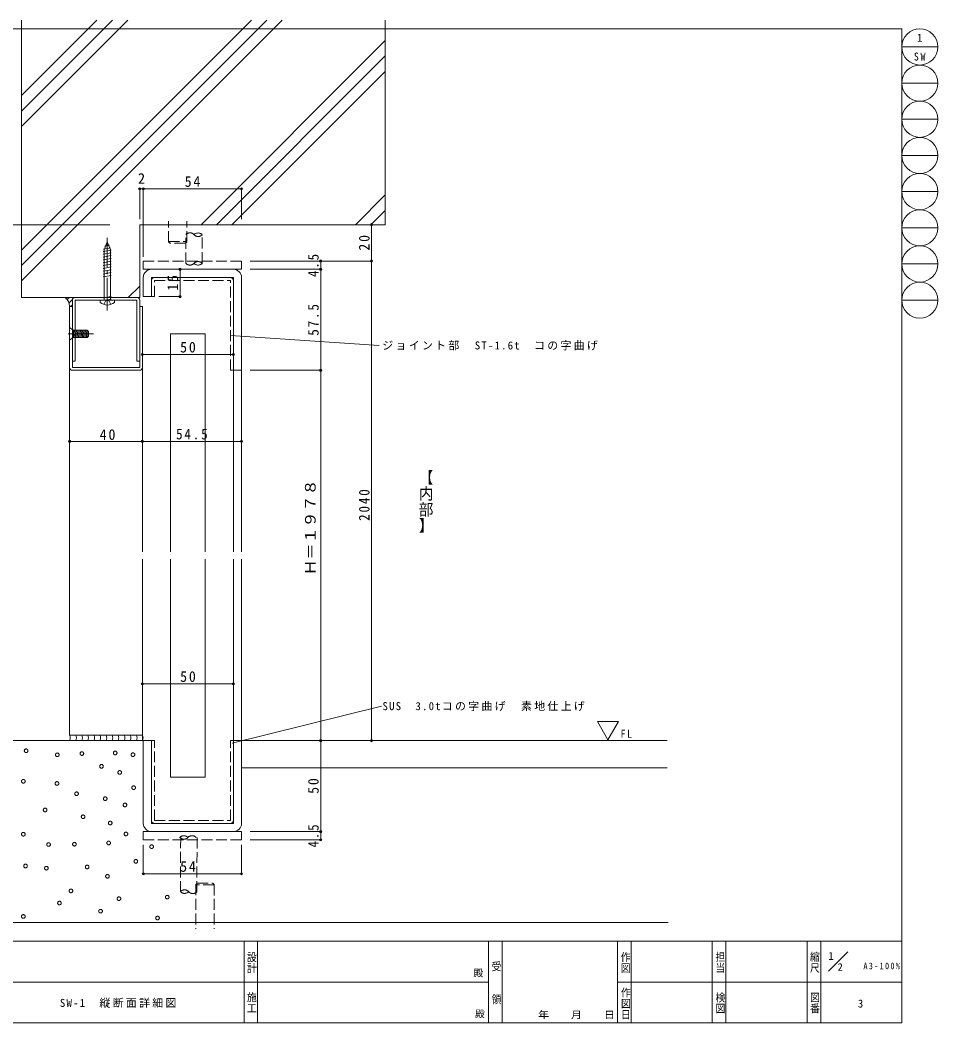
# Model space of a CAD drawing. Units: millimetres on the paper, with parts at other scales. Extents: x -848 to 394, y -812 to -536.
# Drawn here: x 141.5 to 393.8, y -811.7 to -536.1 of the extents above; entities that cross this region are included whole.
import ezdxf
from ezdxf.enums import TextEntityAlignment as Align

# ---------------------------------------------------------------- set-up
doc = ezdxf.new("R2010")
doc.units = ezdxf.units.MM
doc.header["$PDMODE"] = 32
doc.header["$PDSIZE"] = 0.6
for name, pattern in [('CHAIN1', [8, 5, -1, 1, -1]), ('CHAIN2', [12, 9, -1, 1, -1]), ('DASHED3', [4, 3, -1]), ('DOUBLE_CHAIN1', [8.8, 5, -1, 0.6, -0.6, 0.6, -1]), ('LONG_DASHED1', [7, 6, -1])]:
    doc.linetypes.add(name, pattern=pattern)
doc.layers.add('1-9_hojyosen', color=7, linetype='Continuous', lineweight=9)
doc.layers.add('F-0', color=5, linetype='Continuous', lineweight=9)
doc.styles.add('@ＭＳ ゴシック', font='')
doc.styles.add('ＭＳ ゴシック', font='')
doc.styles.get('@ＭＳ ゴシック').set_extended_font_data('@MS Gothic')
doc.styles.get('ＭＳ ゴシック').set_extended_font_data('MS Gothic')

msp = doc.modelspace()

# ---------------------------------------------------------------- linework, layer by layer
at = {"layer": '1-9_hojyosen'}
for p, q in [((141.916, -536.113), (141.916, -612.349)), ((213.593, -536.113), (141.916, -607.79)), ((209.351, -536.113), (141.916, -603.547)), ((205.108, -536.113), (141.916, -599.305)), ((171.167, -536.113), (141.916, -565.364)), ((166.924, -536.113), (141.916, -561.121)), ((162.682, -536.113), (141.916, -556.878)), ((241.916, -592.349), (241.916, -536.113)), ((241.916, -541.731), (191.299, -592.349)), ((241.916, -545.974), (195.541, -592.349)), ((241.916, -550.216), (199.784, -592.349)), ((241.916, -584.157), (233.725, -592.349)), ((241.916, -588.4), (237.968, -592.349)), ((177.666, -604.599), (200.416, -604.599)), ((175.416, -606.849), (175.416, -612.099)), ((200.166, -606.849), (177.666, -606.849)), ((177.666, -607.649), (177.666, -612.099)), ((200.166, -632.349), (200.166, -606.849)), ((202.416, -606.849), (202.416, -632.349)), ((174.416, -609.231), (171.299, -612.349)), ((174.416, -612.349), (141.916, -612.349)), ((155.071, -612.349), (154.503, -612.917)), ((155.916, -612.917), (154.994, -613.839)), ((155.916, -614.332), (155.399, -614.849)), ((155.916, -613.099), (155.916, -631.599)), ((156.666, -629.849), (156.666, -613.099)), ((156.666, -613.099), (173.666, -613.099)), ((160.166, -612.349), (174.416, -612.349)), ((174.416, -613.099), (174.416, -629.849)), ((174.416, -613.099), (174.416, -631.599)), ((175.416, -612.099), (177.666, -612.099)), ((155.916, -614.849), (155.166, -614.849)), ((155.166, -631.599), (155.166, -614.849)), ((175.166, -614.849), (174.416, -614.849)), ((175.166, -631.599), (175.166, -614.849)), ((182.916, -622.349), (192.416, -622.349)), ((182.916, -622.349), (182.916, -682.231)), ((192.416, -622.349), (192.416, -682.231)), ((199.34, -622.782), (240.26, -625.567)), ((155.166, -631.599), (155.166, -732.613)), ((174.416, -631.599), (155.916, -631.599)), ((174.416, -632.349), (155.916, -632.349)), ((175.166, -631.599), (175.166, -682.231)), ((200.166, -632.349), (202.416, -632.349)), ((200.166, -632.349), (200.166, -682.231)), ((202.416, -682.231), (202.416, -632.349)), ((175.166, -684.231), (175.166, -734.113)), ((182.916, -684.231), (182.916, -744.113)), ((192.416, -684.231), (192.416, -744.113)), ((200.166, -684.231), (200.166, -734.113)), ((202.416, -734.113), (202.416, -684.231)), ((240.916, -724.605), (199.845, -734.854)), ((155.166, -732.613), (165.166, -732.613)), ((165.166, -732.613), (175.166, -732.613)), ((42.156, -734.113), (175.416, -734.113)), ((175.416, -756.863), (175.416, -734.113)), ((177.666, -734.113), (175.416, -734.113)), ((177.666, -756.063), (177.666, -734.113)), ((202.416, -734.113), (200.166, -734.113)), ((200.166, -756.863), (200.166, -734.113)), ((202.416, -756.863), (202.416, -734.113)), ((202.416, -734.113), (319.412, -734.113)), ((202.416, -741.613), (319.412, -741.613)), ((192.416, -744.113), (182.916, -744.113)), ((200.166, -756.863), (177.666, -756.863)), ((200.041, -759.113), (175.416, -759.113)), ((42.156, -784.113), (319.662, -784.113))]:
    msp.add_line(p, q, dxfattribs=at)
at = {"layer": '1-9_hojyosen', "color": 3}
for p, q in [((174.416, -582.486), (175.416, -582.486)), ((174.416, -582.486), (174.416, -590.829)), ((175.416, -582.486), (175.416, -601.139)), ((175.416, -582.486), (202.416, -582.486)), ((175.416, -582.486), (175.416, -590.829)), ((202.416, -582.486), (202.416, -590.829)), ((113.84, -592.349), (166.21, -592.349)), ((238.137, -592.349), (204.769, -592.349)), ((238.137, -592.349), (238.137, -602.349)), ((231.647, -602.349), (204.769, -602.349)), ((238.137, -602.349), (204.769, -602.349)), ((224.16, -604.599), (224.16, -602.349)), ((238.137, -602.349), (238.137, -734.113)), ((185.527, -604.599), (179.662, -604.599)), ((185.527, -604.599), (185.527, -612.099)), ((224.16, -604.599), (204.769, -604.599)), ((224.16, -632.349), (224.16, -604.599)), ((185.527, -612.099), (179.662, -612.099)), ((175.166, -628.001), (200.166, -628.001)), ((224.16, -632.349), (204.769, -632.349)), ((224.16, -734.113), (224.16, -632.349)), ((155.166, -651.883), (175.166, -651.883)), ((175.166, -651.883), (202.416, -651.883)), ((175.166, -718.516), (200.166, -718.516)), ((224.16, -734.113), (204.769, -734.113)), ((238.137, -734.113), (204.769, -734.113)), ((224.16, -759.113), (204.769, -759.113)), ((224.16, -759.113), (224.16, -761.363)), ((175.416, -770.715), (175.416, -762.789)), ((202.416, -770.715), (202.416, -762.789)), ((224.16, -761.363), (204.769, -761.363)), ((175.416, -770.715), (202.416, -770.715))]:
    msp.add_line(p, q, dxfattribs=at)
at = {"layer": '1-9_hojyosen', "color": 5, "linetype": 'DASHED3'}
for p, q in [((182.363, -597.087), (182.368, -591.375)), ((187.363, -597.091), (187.368, -591.379)), ((187.071, -602.946), (187.095, -595.057)), ((191.571, -602.873), (191.594, -595.119)), ((182.363, -596.94), (187.363, -596.945)), ((182.363, -596.94), (187.363, -596.945)), ((182.363, -597.087), (182.716, -597.441)), ((182.363, -597.087), (182.716, -597.441)), ((187.009, -597.444), (182.716, -597.441)), ((187.009, -597.444), (182.716, -597.441)), ((187.009, -597.444), (187.363, -597.091)), ((187.009, -597.444), (187.363, -597.091)), ((185.691, -760.687), (185.647, -775.595)), ((190.191, -760.731), (190.146, -775.658)), ((189.878, -773.624), (189.867, -785.87)), ((190.232, -773.271), (189.878, -773.624)), ((190.232, -773.271), (189.878, -773.624)), ((194.878, -773.775), (189.878, -773.77)), ((194.878, -773.775), (189.878, -773.77)), ((190.232, -773.271), (194.524, -773.274)), ((190.232, -773.271), (194.524, -773.274)), ((194.878, -773.628), (194.524, -773.274)), ((194.878, -773.628), (194.524, -773.274)), ((194.878, -773.628), (194.867, -785.874))]:
    msp.add_line(p, q, dxfattribs=at)
at = {"layer": '1-9_hojyosen', "color": 6}
for p, q in [((164.818, -598.227), (166.133, -597.996)), ((164.424, -599.687), (166.624, -599.299)), ((164.424, -600.463), (166.624, -600.075)), ((164.471, -599.065), (166.433, -598.719)), ((164.644, -613.099), (164.644, -599.223)), ((166.404, -613.099), (166.404, -599.223)), ((164.424, -601.239), (166.624, -600.851)), ((164.424, -602.015), (166.624, -601.628)), ((164.424, -602.791), (166.624, -602.404)), ((164.424, -603.567), (166.624, -603.18)), ((164.424, -604.343), (166.624, -603.956)), ((164.424, -605.119), (166.624, -604.732)), ((164.424, -605.896), (166.624, -605.508)), ((164.424, -606.672), (166.624, -606.284)), ((163.544, -613.099), (167.504, -613.099)), ((163.544, -613.759), (163.544, -613.099)), ((164.424, -612.448), (166.624, -612.06)), ((165.133, -613.099), (166.624, -612.836)), ((167.504, -613.759), (167.504, -613.099)), ((156.166, -621.333), (155.166, -620.583)), ((155.166, -624.083), (155.166, -620.583)), ((156.219, -621.333), (156.166, -621.937)), ((156.166, -623.333), (156.166, -621.333)), ((159.998, -621.333), (156.166, -621.333)), ((156.375, -621.333), (156.2, -623.333)), ((156.726, -621.333), (156.551, -623.333)), ((157.078, -621.333), (156.903, -623.333)), ((157.429, -621.333), (157.254, -623.333)), ((157.78, -621.333), (157.606, -623.333)), ((158.132, -621.333), (157.957, -623.333)), ((158.483, -621.333), (158.308, -623.333)), ((158.835, -621.333), (158.66, -623.333)), ((159.186, -621.333), (159.011, -623.333)), ((159.537, -621.333), (159.362, -623.333)), ((159.889, -621.333), (159.714, -623.333)), ((159.998, -621.333), (160.343, -621.677)), ((159.998, -623.333), (159.998, -621.333)), ((160.348, -622.983), (160.348, -621.683)), ((156.166, -623.333), (155.166, -624.083)), ((159.998, -623.333), (156.166, -623.333)), ((159.998, -623.333), (160.337, -622.994))]:
    msp.add_line(p, q, dxfattribs=at)
at = {"layer": '1-9_hojyosen', "color": 6, "linetype": 'CHAIN2'}
msp.add_line((165.524, -615.933), (165.524, -595.999), dxfattribs=at)
at = {"layer": '1-9_hojyosen', "linetype": 'DASHED3'}
for p, q in [((175.416, -604.599), (175.416, -602.349)), ((175.416, -602.349), (202.416, -602.349)), ((202.416, -602.349), (202.416, -604.599)), ((202.416, -604.599), (175.416, -604.599)), ((177.666, -612.099), (177.666, -606.849)), ((178.466, -606.849), (200.166, -606.849)), ((199.366, -632.349), (199.366, -607.649)), ((200.166, -607.649), (200.166, -632.349)), ((177.666, -612.099), (178.466, -612.099)), ((199.366, -632.349), (200.166, -632.349)), ((177.666, -734.113), (178.466, -734.113)), ((177.666, -756.863), (177.666, -734.113)), ((178.466, -756.063), (178.466, -734.113)), ((199.366, -734.113), (200.166, -734.113)), ((200.166, -756.063), (200.166, -734.113)), ((202.416, -759.113), (202.416, -761.363)), ((202.416, -761.363), (175.416, -761.363))]:
    msp.add_line(p, q, dxfattribs=at)
at = {"layer": '1-9_hojyosen', "color": 6, "linetype": 'LONG_DASHED1'}
for p, q in [((166.028, -613.389), (165.627, -613.176)), ((166.364, -614.064), (166.028, -613.389))]:
    msp.add_line(p, q, dxfattribs=at)
at = {"layer": '1-9_hojyosen', "color": 6, "linetype": 'CHAIN1'}
msp.add_line((161.76, -622.333), (154.499, -622.333), dxfattribs=at)
at = {"layer": '1-9_hojyosen'}
for points in [[(174.416, -612.349), (174.416, -592.349), (241.916, -592.349)], [(155.916, -613.099), (155.916, -629.849), (156.666, -629.849)], [(173.666, -613.099), (173.666, -629.849), (174.416, -629.849)]]:
    msp.add_lwpolyline(points, dxfattribs=at)
at = {"layer": '1-9_hojyosen', "color": 6}
msp.add_lwpolyline([(166.404, -599.223), (165.524, -597.099), (164.644, -599.223)], dxfattribs=at)
at = {"layer": '1-9_hojyosen', "linetype": 'DASHED3'}
for points in [[(178.466, -612.099), (178.466, -607.649), (199.366, -607.649)], [(178.466, -756.063), (199.366, -756.063), (199.366, -734.113)], [(202.416, -759.113), (175.416, -759.113), (175.416, -761.363)]]:
    msp.add_lwpolyline(points, dxfattribs=at)
at = {"layer": '1-9_hojyosen', "color": 6, "linetype": 'LONG_DASHED1'}
msp.add_lwpolyline([(164.684, -614.064), (165.02, -613.389), (165.421, -613.176)], dxfattribs=at)
at = {"layer": '1-9_hojyosen'}
msp.add_lwpolyline([(303.12, -733.879), (306.007, -728.879), (300.233, -728.879)], close=True, dxfattribs=at)
at = {"layer": '1-9_hojyosen', "color": 3}
msp.add_lwpolyline([(224.16, -734.113), (224.16, -759.113), (204.769, -759.113)], dxfattribs=at)
at = {"layer": '1-9_hojyosen', "color": 6, "linetype": 'DOUBLE_CHAIN1'}
for centre in [(143.214, -736.9), (151.772, -738.013), (158.533, -737.671), (167.69, -737.499), (172.568, -737.98), (163.924, -741.179), (168.927, -742.858), (142.443, -745.287), (151.686, -745.886), (172.774, -747.049), (157.078, -748.711), (164.951, -750.08), (170.369, -751.79), (148.434, -753.161), (158.875, -755.044), (166.321, -756.755), (142.443, -759.836), (170.644, -759.76), (149.375, -762.66), (156.479, -762.575), (165.893, -762.232), (177.703, -763.259), (143.042, -768.565), (148.776, -769.165), (159.988, -768.822), (173.356, -767.282), (165.55, -771.39), (155.537, -775.412), (168.717, -777.551), (181.982, -777.124), (152.371, -778.75), (142.443, -782.43), (163.668, -780.975), (179.329, -782.858)]:
    msp.add_circle(centre, 0.5, dxfattribs=at)
at = {"layer": '1-9_hojyosen', "color": 5, "linetype": 'DASHED3'}
for centre, radius, start, end in [((188.227, -596.125), 1.544, 42.66369, 136.2391), ((188.227, -596.125), 1.544, 42.66369, 136.2391), ((190.476, -596.216), 1.592, 44.48876, 134.41129), ((190.476, -596.216), 1.592, 44.48876, 134.41129), ((190.496, -594.103), 1.496, 220.69427, 318.20757), ((190.496, -594.103), 1.496, 220.69427, 318.20757), ((188.236, -601.9), 1.544, 222.66186, 316.23727), ((188.236, -601.9), 1.544, 222.66186, 316.23727), ((190.486, -601.852), 1.592, 224.48966, 314.41218), ((190.486, -601.852), 1.592, 224.48966, 314.41218), ((190.466, -603.965), 1.496, 40.69337, 138.20669), ((190.466, -603.965), 1.496, 40.69337, 138.20669), ((186.555, -761.825), 1.592, 44.48966, 134.41218), ((186.555, -761.825), 1.592, 44.48966, 134.41218), ((188.806, -761.777), 1.544, 42.66186, 136.23727), ((188.806, -761.777), 1.544, 42.66186, 136.23727), ((186.575, -759.712), 1.496, 220.69337, 318.20669), ((186.575, -759.712), 1.496, 220.69337, 318.20669), ((186.745, -776.611), 1.496, 40.69427, 138.20757), ((186.745, -776.611), 1.496, 40.69427, 138.20757), ((186.765, -774.499), 1.592, 224.48876, 314.41129), ((186.765, -774.499), 1.592, 224.48876, 314.41129), ((189.014, -774.59), 1.544, 222.66369, 316.2391), ((189.014, -774.59), 1.544, 222.66369, 316.2391)]:
    msp.add_arc(centre, radius, start, end, dxfattribs=at)
at = {"layer": '1-9_hojyosen'}
for centre, radius, start, end in [((177.666, -606.849), 2.25, 90, 180), ((200.166, -606.849), 2.25, 0, 90), ((151.932, -614.88), 3.234, 0.5563, 51.50313), ((156.666, -613.099), 0.75, 90, 180), ((173.666, -613.099), 0.75, 0, 90), ((155.916, -631.599), 0.75, 180, 270), ((174.416, -631.599), 0.75, 270, 0), ((153.723, -733.363), 1.627, 332.54697, 27.45303), ((155.389, -733.363), 1.627, 332.54697, 27.45303), ((157.056, -733.363), 1.627, 332.54697, 27.45303), ((158.723, -733.363), 1.627, 332.54697, 27.45303), ((160.389, -733.363), 1.627, 332.54697, 27.45303), ((162.056, -733.363), 1.627, 332.54697, 27.45303), ((163.723, -733.363), 1.627, 332.54697, 27.45303), ((163.723, -733.363), 1.627, 332.54697, 27.45303), ((165.389, -733.363), 1.627, 332.54697, 27.45303), ((167.056, -733.363), 1.627, 332.54697, 27.45303), ((168.723, -733.363), 1.627, 332.54697, 27.45303), ((170.389, -733.363), 1.627, 332.54697, 27.45303), ((172.056, -733.363), 1.627, 332.54697, 27.45303), ((173.723, -733.363), 1.627, 332.54697, 27.45303), ((177.666, -756.863), 2.25, 180, 270), ((200.166, -756.863), 2.25, 270, 0)]:
    msp.add_arc(centre, radius, start, end, dxfattribs=at)
at = {"layer": '1-9_hojyosen', "linetype": 'DASHED3'}
for centre, start, end in [((178.466, -607.649), 90, 180), ((199.366, -607.649), 0, 90), ((178.466, -756.063), 180, 270), ((199.366, -756.063), 270, 0)]:
    msp.add_arc(centre, 0.8, start, end, dxfattribs=at)
at = {"layer": '1-9_hojyosen', "color": 6}
for centre, start, end in [((165.792, -610.314), 236.86974, 266.26039), ((165.256, -610.314), 273.73962, 303.13029)]:
    msp.add_arc(centre, 4.114, start, end, dxfattribs=at)
at = {"layer": '1-9_hojyosen', "color": 6, "linetype": 'LONG_DASHED1'}
msp.add_arc((165.524, -613.37), 0.22, 61.97812, 118.03201, dxfattribs=at)
at = {"layer": '1-9_hojyosen', "color": 134}
for p in [(174.416, -582.486), (175.416, -582.486), (202.416, -582.486), (238.137, -592.349), (224.16, -602.349), (238.137, -602.349), (185.527, -604.599), (224.16, -604.599), (185.527, -612.099), (175.166, -628.001), (200.166, -628.001), (224.16, -632.349), (155.166, -651.883), (175.166, -651.883), (202.416, -651.883), (175.166, -718.516), (200.166, -718.516), (224.16, -734.113), (238.137, -734.113), (224.16, -759.113), (224.16, -761.363), (175.416, -770.715), (202.416, -770.715)]:
    msp.add_point(p, dxfattribs=at)
at = {"layer": 'F-0'}
for p, q in [((-8.133, -538.527), (383.867, -538.527)), ((383.867, -538.527), (383.867, -811.69)), ((383.867, -543.497), (393.807, -543.497)), ((383.867, -553.437), (393.807, -553.437)), ((383.867, -563.377), (393.807, -563.377)), ((383.867, -573.317), (393.807, -573.317)), ((383.867, -583.257), (393.807, -583.257)), ((383.867, -593.197), (393.807, -593.197)), ((383.867, -603.137), (393.807, -603.137)), ((383.867, -613.077), (393.807, -613.077)), ((137.417, -789.19), (203.092, -789.19)), ((203.092, -789.19), (270.267, -789.19)), ((270.267, -789.19), (357.834, -789.19)), ((274.017, -789.19), (274.017, -811.69)), ((305.767, -789.19), (305.767, -811.69)), ((309.517, -789.19), (309.517, -811.69)), ((331.8, -789.19), (331.8, -811.69)), ((335.55, -789.19), (335.55, -811.69)), ((357.834, -789.19), (383.867, -789.19)), ((369.081, -792.131), (363.713, -797.498)), ((203.092, -800.44), (137.417, -800.44)), ((270.267, -800.44), (203.092, -800.44)), ((305.767, -800.44), (357.834, -800.44)), ((357.834, -800.44), (383.867, -800.44)), ((383.867, -811.69), (-8.133, -811.69))]:
    msp.add_line(p, q, dxfattribs=at)
for points in [[(203.092, -789.19), (203.092, -800.44), (203.092, -811.69)], [(206.842, -789.19), (206.842, -800.44), (206.842, -811.69)], [(270.267, -789.19), (270.267, -800.44), (270.267, -811.69)], [(357.834, -789.19), (357.834, -800.44), (357.834, -811.69)], [(361.584, -789.19), (361.584, -800.44), (361.584, -811.69)]]:
    msp.add_lwpolyline(points, dxfattribs=at)
for centre in [(388.837, -543.497), (388.837, -553.437), (388.837, -563.377), (388.837, -573.317), (388.837, -583.257), (388.837, -593.197), (388.837, -603.137), (388.837, -613.077)]:
    msp.add_circle(centre, 4.97, dxfattribs=at)

# ---------------------------------------------------------------- texts
at = {"layer": '1-9_hojyosen', "style": 'ＭＳ ゴシック'}
for s, height, p in [('1', 2.199, (388.035, -542.752)), ('2', 2.933, (173.916, -581.986))]:
    msp.add_text(s, height=height, dxfattribs=at).set_placement(p, align=Align.BOTTOM_LEFT)
at = {"layer": '1-9_hojyosen', "width": 1.1}
for s, rotation, style, p in [('【内部】', 270, '@ＭＳ ゴシック', (250.736, -659.56)), ('Ｈ＝１９７８', 90, 'ＭＳ ゴシック', (223.66, -688.731))]:
    msp.add_text(s, height=2.933, rotation=rotation, dxfattribs=dict(at, style=style)).set_placement(p, align=Align.BOTTOM_LEFT)
at = {"layer": '1-9_hojyosen', "attachment_point": 7, "style": 'ＭＳ ゴシック'}
for s, insert, char_height in [('\\T1.36;\\W0.9;SW', (387.19, -547.269), 2.199), ('\\T1.27;\\W0.95;54', (186.791, -581.986), 2.933), ('\\T1.27;\\W0.95;50', (185.541, -627.501), 2.933), ('\\T1.21;ジョイント部\u3000ST-1.6t\u3000コの字曲げ', (241.104, -626.877), 2.199), ('\\T1.27;\\W0.95;40', (163.444, -651.522), 2.933), ('\\T1.28;\\W0.9;54.5', (184.416, -651.383), 2.933), ('\\T1.27;\\W0.95;50', (185.541, -718.016), 2.933), ('\\T1.21;SUS\u30003.0tコの字曲げ\u3000素地仕上げ', (241.151, -725.985), 2.199), ('\\T1.36;\\W0.9;FL', (306.567, -733.334), 2.199), ('\\T1.27;\\W0.95;54', (185.541, -770.215), 2.933), ('\\T1.21;SW-1\u3000縦断面詳細図', (152.488, -807.565), 2.199)]:
    msp.add_mtext(s, dxfattribs=dict(at, insert=insert, char_height=char_height))
at = {"layer": '1-9_hojyosen', "char_height": 2.933, "attachment_point": 7, "rotation": 90, "style": 'ＭＳ ゴシック'}
for s, insert in [('\\T1.27;\\W0.95;20', (237.637, -599.474)), ('\\T1.27;\\W0.9;4.5', (223.66, -606.724)), ('\\T1.27;\\W0.95;15', (185.027, -610.474)), ('\\T1.28;\\W0.9;57.5', (223.66, -622.849)), ('\\T1.28;\\W0.9;2040', (237.637, -673.731)), ('\\T1.27;\\W0.95;50', (223.66, -748.738)), ('\\T1.27;\\W0.9;4.5', (223.66, -763.488))]:
    msp.add_mtext(s, dxfattribs=dict(at, insert=insert))
at = {"layer": 'F-0', "color": 7, "style": '@ＭＳ ゴシック', "width": 1.15}
for s, p in [('設計', (203.661, -792.091)), ('作図', (306.363, -792.019)), ('担当', (332.402, -791.977)), ('縮尺', (358.377, -791.992)), ('受\u3000\u3000領', (270.878, -794.605)), ('作図日', (306.438, -801.791)), ('施工', (203.651, -803.081)), ('検図', (332.436, -803.157)), ('図番', (358.412, -803.125))]:
    msp.add_text(s, height=1.924, rotation=270, dxfattribs=at).set_placement(p, align=Align.BOTTOM_LEFT)
at = {"layer": 'F-0', "color": 7, "style": 'ＭＳ ゴシック'}
for s, height, p in [('1', 2.199, (363.663, -795.051)), ('2', 2.082, (366.237, -797.994)), ('殿', 1.924, (266.165, -799.512)), ('3', 2.199, (371.786, -808.12)), ('殿', 1.924, (266.558, -810.728))]:
    msp.add_text(s, height=height, dxfattribs=at).set_placement(p, align=Align.BOTTOM_LEFT)
at = {"layer": 'F-0', "color": 7, "style": 'ＭＳ ゴシック', "width": 1.15}
msp.add_text('年\u3000\u3000月\u3000\u3000日', height=1.924, dxfattribs=at).set_placement((283.909, -811.002), align=Align.BOTTOM_LEFT)
at = {"layer": 'F-0', "color": 7, "insert": (373.331, -796.965), "char_height": 1.822, "attachment_point": 7, "style": 'ＭＳ ゴシック'}
msp.add_mtext('\\T1.33;\\W0.9;A3-100%', dxfattribs=at)

doc.saveas('drawing.dxf')
